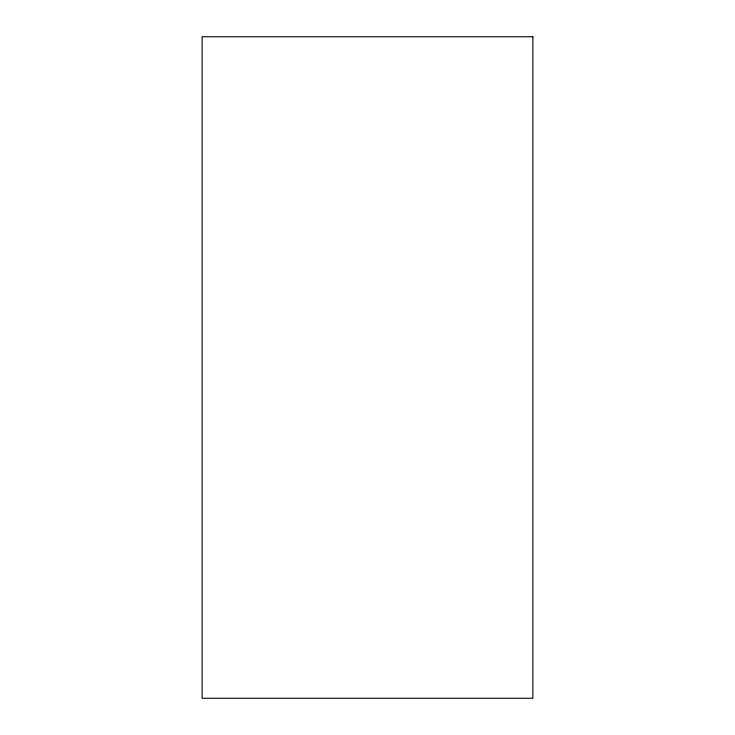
<?xml version="1.0" encoding="UTF-8"?>
<svg xmlns="http://www.w3.org/2000/svg" width="735" height="735" viewBox="0 0 735 735"><rect width="100%" height="100%" fill="white"/><g stroke="black" fill="none" stroke-linecap="round" stroke-linejoin="round"><path stroke-width="1.1" d="M532.875 36.75L202.125 36.75L202.125 698.25L532.875 698.25L532.875 36.75"/></g></svg>
